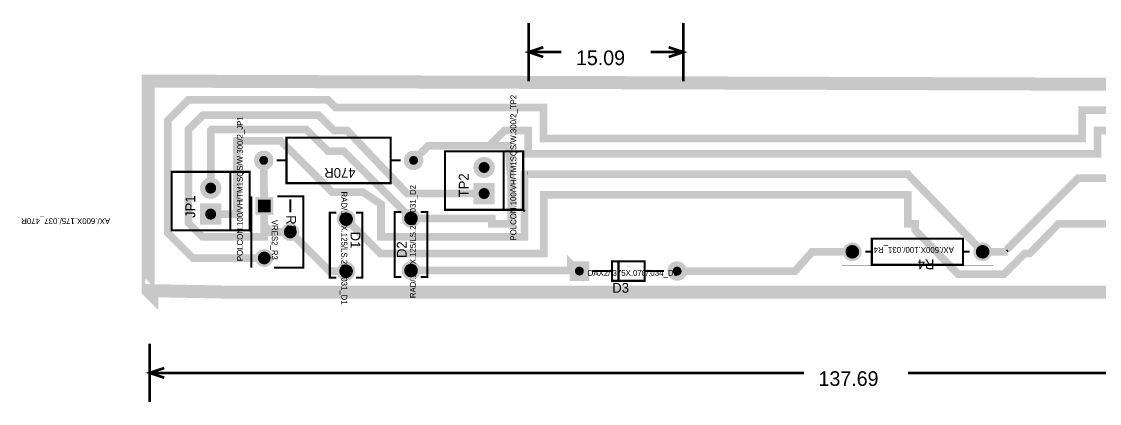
# Model space of a CAD drawing. Extents: x -5.05 to 3.63, y -3.21 to 0.9.
# Drawn here: x -5.054 to -0.919, y -0.566 to 0.902 of the extents above; entities that cross this region are included whole.
import ezdxf

# ---------------------------------------------------------------- set-up
doc = ezdxf.new("R2010")
doc.units = 0
doc.layers.get('0').update_dxf_attribs({"color": 1, "linetype": 'CONTINUOUS'})
for name, color, linetype in [('ASYBOT', 7, 'CONTINUOUS'), ('ASYTOP', 6, 'CONTINUOUS'), ('BOTTOM', 3, 'CONTINUOUS'), ('COMPONENTS_TOP', 1, 'CONTINUOUS'), ('DRILL', 1, 'CONTINUOUS'), ('DRLDWG', 8, 'CONTINUOUS'), ('GLOBAL_LAYER', 1, 'CONTINUOUS'), ('GND', 4, 'CONTINUOUS'), ('INNER1', 8, 'CONTINUOUS'), ('INNER10', 1, 'CONTINUOUS'), ('INNER11', 2, 'CONTINUOUS'), ('INNER12', 3, 'CONTINUOUS'), ('INNER2', 1, 'CONTINUOUS'), ('INNER3', 2, 'CONTINUOUS'), ('INNER4', 3, 'CONTINUOUS'), ('INNER5', 4, 'CONTINUOUS'), ('INNER6', 5, 'CONTINUOUS'), ('INNER7', 6, 'CONTINUOUS'), ('INNER8', 7, 'CONTINUOUS'), ('INNER9', 8, 'CONTINUOUS'), ('OBS_ASYTOP', 6, 'CONTINUOUS'), ('OBS_GLOBAL_LAYER', 1, 'CONTINUOUS'), ('OBS_SSTOP', 4, 'CONTINUOUS'), ('OBS_TOP', 2, 'CONTINUOUS'), ('PADSTACKS', 1, 'CONTINUOUS'), ('POWER', 7, 'CONTINUOUS'), ('SMBOT', 1, 'CONTINUOUS'), ('SMTOP', 8, 'CONTINUOUS'), ('TOP', 2, 'CONTINUOUS')]:
    doc.layers.add(name, color=color, linetype=linetype)

# ---------------------------------------------------------------- blocks, each defined once
blk = doc.blocks.new('padstack_TM_AXIAL_llb_pad1')
blk.add_point((0, 0))
at = {"layer": 'ASYBOT', "const_width": 0.0275}
blk.add_lwpolyline([(-0.0137, 0, 1), (0.0137, 0, 1)], format="xyb", close=True, dxfattribs=at)
at = {"layer": 'ASYTOP', "const_width": 0.0275}
blk.add_lwpolyline([(-0.0137, 0, 1), (0.0137, 0, 1)], format="xyb", close=True, dxfattribs=at)
at = {"layer": 'BOTTOM', "const_width": 0.0275}
blk.add_lwpolyline([(-0.0137, 0, 1), (0.0137, 0, 1)], format="xyb", close=True, dxfattribs=at)
at = {"layer": 'DRILL', "const_width": 0.017}
blk.add_lwpolyline([(-0.0085, 0, 1), (0.0085, 0, 1)], format="xyb", close=True, dxfattribs=at)
at = {"layer": 'DRLDWG', "const_width": 0.017}
blk.add_lwpolyline([(-0.0085, 0, 1), (0.0085, 0, 1)], format="xyb", close=True, dxfattribs=at)
at = {"layer": 'GND', "const_width": 0.0375}
blk.add_lwpolyline([(-0.0187, 0, 1), (0.0187, 0, 1)], format="xyb", close=True, dxfattribs=at)
at = {"layer": 'INNER1', "const_width": 0.0275}
blk.add_lwpolyline([(-0.0137, 0, 1), (0.0137, 0, 1)], format="xyb", close=True, dxfattribs=at)
at = {"layer": 'INNER10', "const_width": 0.0275}
blk.add_lwpolyline([(-0.0137, 0, 1), (0.0137, 0, 1)], format="xyb", close=True, dxfattribs=at)
at = {"layer": 'INNER11', "const_width": 0.0275}
blk.add_lwpolyline([(-0.0137, 0, 1), (0.0137, 0, 1)], format="xyb", close=True, dxfattribs=at)
at = {"layer": 'INNER12', "const_width": 0.0275}
blk.add_lwpolyline([(-0.0137, 0, 1), (0.0137, 0, 1)], format="xyb", close=True, dxfattribs=at)
at = {"layer": 'INNER2', "const_width": 0.0275}
blk.add_lwpolyline([(-0.0137, 0, 1), (0.0137, 0, 1)], format="xyb", close=True, dxfattribs=at)
at = {"layer": 'INNER3', "const_width": 0.0275}
blk.add_lwpolyline([(-0.0137, 0, 1), (0.0137, 0, 1)], format="xyb", close=True, dxfattribs=at)
at = {"layer": 'INNER4', "const_width": 0.0275}
blk.add_lwpolyline([(-0.0137, 0, 1), (0.0137, 0, 1)], format="xyb", close=True, dxfattribs=at)
at = {"layer": 'INNER5', "const_width": 0.0275}
blk.add_lwpolyline([(-0.0137, 0, 1), (0.0137, 0, 1)], format="xyb", close=True, dxfattribs=at)
at = {"layer": 'INNER6', "const_width": 0.0275}
blk.add_lwpolyline([(-0.0137, 0, 1), (0.0137, 0, 1)], format="xyb", close=True, dxfattribs=at)
at = {"layer": 'INNER7', "const_width": 0.0275}
blk.add_lwpolyline([(-0.0137, 0, 1), (0.0137, 0, 1)], format="xyb", close=True, dxfattribs=at)
at = {"layer": 'INNER8', "const_width": 0.0275}
blk.add_lwpolyline([(-0.0137, 0, 1), (0.0137, 0, 1)], format="xyb", close=True, dxfattribs=at)
at = {"layer": 'INNER9', "const_width": 0.0275}
blk.add_lwpolyline([(-0.0137, 0, 1), (0.0137, 0, 1)], format="xyb", close=True, dxfattribs=at)
at = {"layer": 'POWER', "const_width": 0.0375}
blk.add_lwpolyline([(-0.0187, 0, 1), (0.0187, 0, 1)], format="xyb", close=True, dxfattribs=at)
at = {"layer": 'SMBOT', "const_width": 0.0275}
blk.add_lwpolyline([(-0.0137, 0, 1), (0.0137, 0, 1)], format="xyb", close=True, dxfattribs=at)
at = {"layer": 'SMTOP', "const_width": 0.0275}
blk.add_lwpolyline([(-0.0137, 0, 1), (0.0137, 0, 1)], format="xyb", close=True, dxfattribs=at)
at = {"layer": 'TOP', "const_width": 0.0275}
blk.add_lwpolyline([(-0.0137, 0, 1), (0.0137, 0, 1)], format="xyb", close=True, dxfattribs=at)
blk = doc.blocks.new('footprint_AX__600X_175__037_470')
at = {"layer": 'PADSTACKS'}
for p in [(0, 0), (0.575, 0)]:
    blk.add_blockref('padstack_TM_AXIAL_llb_pad1', p, dxfattribs=at)
blk = doc.blocks.new('padstack_TM_RAD_llb_pad2')
blk.add_point((0, 0))
at = {"layer": 'ASYBOT', "const_width": 0.026}
blk.add_lwpolyline([(-0.013, 0, 1), (0.013, 0, 1)], format="xyb", close=True, dxfattribs=at)
at = {"layer": 'ASYTOP', "const_width": 0.026}
blk.add_lwpolyline([(-0.013, 0, 1), (0.013, 0, 1)], format="xyb", close=True, dxfattribs=at)
at = {"layer": 'BOTTOM', "const_width": 0.026}
blk.add_lwpolyline([(-0.013, 0, 1), (0.013, 0, 1)], format="xyb", close=True, dxfattribs=at)
at = {"layer": 'DRILL', "const_width": 0.0155}
blk.add_lwpolyline([(-0.0077, 0, 1), (0.0077, 0, 1)], format="xyb", close=True, dxfattribs=at)
at = {"layer": 'DRLDWG', "const_width": 0.0155}
blk.add_lwpolyline([(-0.0077, 0, 1), (0.0077, 0, 1)], format="xyb", close=True, dxfattribs=at)
at = {"layer": 'GND', "const_width": 0.036}
blk.add_lwpolyline([(-0.018, 0, 1), (0.018, 0, 1)], format="xyb", close=True, dxfattribs=at)
at = {"layer": 'INNER1', "const_width": 0.026}
blk.add_lwpolyline([(-0.013, 0, 1), (0.013, 0, 1)], format="xyb", close=True, dxfattribs=at)
at = {"layer": 'INNER10', "const_width": 0.026}
blk.add_lwpolyline([(-0.013, 0, 1), (0.013, 0, 1)], format="xyb", close=True, dxfattribs=at)
at = {"layer": 'INNER11', "const_width": 0.026}
blk.add_lwpolyline([(-0.013, 0, 1), (0.013, 0, 1)], format="xyb", close=True, dxfattribs=at)
at = {"layer": 'INNER12', "const_width": 0.026}
blk.add_lwpolyline([(-0.013, 0, 1), (0.013, 0, 1)], format="xyb", close=True, dxfattribs=at)
at = {"layer": 'INNER2', "const_width": 0.026}
blk.add_lwpolyline([(-0.013, 0, 1), (0.013, 0, 1)], format="xyb", close=True, dxfattribs=at)
at = {"layer": 'INNER3', "const_width": 0.026}
blk.add_lwpolyline([(-0.013, 0, 1), (0.013, 0, 1)], format="xyb", close=True, dxfattribs=at)
at = {"layer": 'INNER4', "const_width": 0.026}
blk.add_lwpolyline([(-0.013, 0, 1), (0.013, 0, 1)], format="xyb", close=True, dxfattribs=at)
at = {"layer": 'INNER5', "const_width": 0.026}
blk.add_lwpolyline([(-0.013, 0, 1), (0.013, 0, 1)], format="xyb", close=True, dxfattribs=at)
at = {"layer": 'INNER6', "const_width": 0.026}
blk.add_lwpolyline([(-0.013, 0, 1), (0.013, 0, 1)], format="xyb", close=True, dxfattribs=at)
at = {"layer": 'INNER7', "const_width": 0.026}
blk.add_lwpolyline([(-0.013, 0, 1), (0.013, 0, 1)], format="xyb", close=True, dxfattribs=at)
at = {"layer": 'INNER8', "const_width": 0.026}
blk.add_lwpolyline([(-0.013, 0, 1), (0.013, 0, 1)], format="xyb", close=True, dxfattribs=at)
at = {"layer": 'INNER9', "const_width": 0.026}
blk.add_lwpolyline([(-0.013, 0, 1), (0.013, 0, 1)], format="xyb", close=True, dxfattribs=at)
at = {"layer": 'POWER', "const_width": 0.036}
blk.add_lwpolyline([(-0.018, 0, 1), (0.018, 0, 1)], format="xyb", close=True, dxfattribs=at)
at = {"layer": 'SMBOT', "const_width": 0.026}
blk.add_lwpolyline([(-0.013, 0, 1), (0.013, 0, 1)], format="xyb", close=True, dxfattribs=at)
at = {"layer": 'SMTOP', "const_width": 0.026}
blk.add_lwpolyline([(-0.013, 0, 1), (0.013, 0, 1)], format="xyb", close=True, dxfattribs=at)
at = {"layer": 'TOP', "const_width": 0.026}
blk.add_lwpolyline([(-0.013, 0, 1), (0.013, 0, 1)], format="xyb", close=True, dxfattribs=at)
blk = doc.blocks.new('footprint_RAD__250X_125_LS_200_')
at = {"layer": 'PADSTACKS'}
for p in [(0, 0), (0.2, 0)]:
    blk.add_blockref('padstack_TM_RAD_llb_pad2', p, dxfattribs=at)
blk = doc.blocks.new('footprint_RAD__250X_125_LS_20_2')
at = {"layer": 'PADSTACKS'}
for p in [(0, 0), (0.2, 0)]:
    blk.add_blockref('padstack_TM_RAD_llb_pad2', p, dxfattribs=at)
blk = doc.blocks.new('padstack_TM_DIODE_llb_pad8_1')
blk.add_point((0, 0))
at = {"layer": 'ASYBOT', "const_width": 0.0275}
blk.add_lwpolyline([(-0.0137, 0, 1), (0.0137, 0, 1)], format="xyb", close=True, dxfattribs=at)
at = {"layer": 'ASYTOP', "const_width": 0.0275}
blk.add_lwpolyline([(-0.0137, 0, 1), (0.0137, 0, 1)], format="xyb", close=True, dxfattribs=at)
at = {"layer": 'BOTTOM', "const_width": 0.0275}
blk.add_lwpolyline([(-0.0137, 0, 1), (0.0137, 0, 1)], format="xyb", close=True, dxfattribs=at)
at = {"layer": 'DRILL', "const_width": 0.017}
blk.add_lwpolyline([(-0.0085, 0, 1), (0.0085, 0, 1)], format="xyb", close=True, dxfattribs=at)
at = {"layer": 'DRLDWG', "const_width": 0.017}
blk.add_lwpolyline([(-0.0085, 0, 1), (0.0085, 0, 1)], format="xyb", close=True, dxfattribs=at)
at = {"layer": 'GND', "const_width": 0.0375}
blk.add_lwpolyline([(-0.0187, 0, 1), (0.0187, 0, 1)], format="xyb", close=True, dxfattribs=at)
at = {"layer": 'INNER1', "const_width": 0.0275}
blk.add_lwpolyline([(-0.0137, 0, 1), (0.0137, 0, 1)], format="xyb", close=True, dxfattribs=at)
at = {"layer": 'INNER10', "const_width": 0.0275}
blk.add_lwpolyline([(-0.0137, 0, 1), (0.0137, 0, 1)], format="xyb", close=True, dxfattribs=at)
at = {"layer": 'INNER11', "const_width": 0.0275}
blk.add_lwpolyline([(-0.0137, 0, 1), (0.0137, 0, 1)], format="xyb", close=True, dxfattribs=at)
at = {"layer": 'INNER12', "const_width": 0.0275}
blk.add_lwpolyline([(-0.0137, 0, 1), (0.0137, 0, 1)], format="xyb", close=True, dxfattribs=at)
at = {"layer": 'INNER2', "const_width": 0.0275}
blk.add_lwpolyline([(-0.0137, 0, 1), (0.0137, 0, 1)], format="xyb", close=True, dxfattribs=at)
at = {"layer": 'INNER3', "const_width": 0.0275}
blk.add_lwpolyline([(-0.0137, 0, 1), (0.0137, 0, 1)], format="xyb", close=True, dxfattribs=at)
at = {"layer": 'INNER4', "const_width": 0.0275}
blk.add_lwpolyline([(-0.0137, 0, 1), (0.0137, 0, 1)], format="xyb", close=True, dxfattribs=at)
at = {"layer": 'INNER5', "const_width": 0.0275}
blk.add_lwpolyline([(-0.0137, 0, 1), (0.0137, 0, 1)], format="xyb", close=True, dxfattribs=at)
at = {"layer": 'INNER6', "const_width": 0.0275}
blk.add_lwpolyline([(-0.0137, 0, 1), (0.0137, 0, 1)], format="xyb", close=True, dxfattribs=at)
at = {"layer": 'INNER7', "const_width": 0.0275}
blk.add_lwpolyline([(-0.0137, 0, 1), (0.0137, 0, 1)], format="xyb", close=True, dxfattribs=at)
at = {"layer": 'INNER8', "const_width": 0.0275}
blk.add_lwpolyline([(-0.0137, 0, 1), (0.0137, 0, 1)], format="xyb", close=True, dxfattribs=at)
at = {"layer": 'INNER9', "const_width": 0.0275}
blk.add_lwpolyline([(-0.0137, 0, 1), (0.0137, 0, 1)], format="xyb", close=True, dxfattribs=at)
at = {"layer": 'POWER', "const_width": 0.0375}
blk.add_lwpolyline([(-0.0187, 0, 1), (0.0187, 0, 1)], format="xyb", close=True, dxfattribs=at)
at = {"layer": 'SMBOT', "const_width": 0.0275}
blk.add_lwpolyline([(-0.0137, 0, 1), (0.0137, 0, 1)], format="xyb", close=True, dxfattribs=at)
at = {"layer": 'SMTOP', "const_width": 0.0275}
blk.add_lwpolyline([(-0.0137, 0, 1), (0.0137, 0, 1)], format="xyb", close=True, dxfattribs=at)
at = {"layer": 'TOP', "const_width": 0.0275}
blk.add_lwpolyline([(-0.0137, 0, 1), (0.0137, 0, 1)], format="xyb", close=True, dxfattribs=at)
blk = doc.blocks.new('padstack_TM_DIODE_llb_pad7_1')
blk.add_point((0, 0))
at = {"layer": 'ASYBOT', "const_width": 0.055}
blk.add_lwpolyline([(-0.0275, 0), (0.0275, 0)], dxfattribs=at)
at = {"layer": 'ASYTOP', "const_width": 0.055}
blk.add_lwpolyline([(-0.0275, 0), (0.0275, 0)], dxfattribs=at)
at = {"layer": 'BOTTOM', "const_width": 0.055}
blk.add_lwpolyline([(-0.0275, 0), (0.0275, 0)], dxfattribs=at)
at = {"layer": 'DRILL', "const_width": 0.017}
blk.add_lwpolyline([(-0.0085, 0, 1), (0.0085, 0, 1)], format="xyb", close=True, dxfattribs=at)
at = {"layer": 'DRLDWG', "const_width": 0.017}
blk.add_lwpolyline([(-0.0085, 0, 1), (0.0085, 0, 1)], format="xyb", close=True, dxfattribs=at)
at = {"layer": 'GND', "const_width": 0.075}
blk.add_lwpolyline([(-0.0375, 0), (0.0375, 0)], dxfattribs=at)
at = {"layer": 'INNER1', "const_width": 0.055}
blk.add_lwpolyline([(-0.0275, 0), (0.0275, 0)], dxfattribs=at)
at = {"layer": 'INNER10', "const_width": 0.055}
blk.add_lwpolyline([(-0.0275, 0), (0.0275, 0)], dxfattribs=at)
at = {"layer": 'INNER11', "const_width": 0.055}
blk.add_lwpolyline([(-0.0275, 0), (0.0275, 0)], dxfattribs=at)
at = {"layer": 'INNER12', "const_width": 0.055}
blk.add_lwpolyline([(-0.0275, 0), (0.0275, 0)], dxfattribs=at)
at = {"layer": 'INNER2', "const_width": 0.055}
blk.add_lwpolyline([(-0.0275, 0), (0.0275, 0)], dxfattribs=at)
at = {"layer": 'INNER3', "const_width": 0.055}
blk.add_lwpolyline([(-0.0275, 0), (0.0275, 0)], dxfattribs=at)
at = {"layer": 'INNER4', "const_width": 0.055}
blk.add_lwpolyline([(-0.0275, 0), (0.0275, 0)], dxfattribs=at)
at = {"layer": 'INNER5', "const_width": 0.055}
blk.add_lwpolyline([(-0.0275, 0), (0.0275, 0)], dxfattribs=at)
at = {"layer": 'INNER6', "const_width": 0.055}
blk.add_lwpolyline([(-0.0275, 0), (0.0275, 0)], dxfattribs=at)
at = {"layer": 'INNER7', "const_width": 0.055}
blk.add_lwpolyline([(-0.0275, 0), (0.0275, 0)], dxfattribs=at)
at = {"layer": 'INNER8', "const_width": 0.055}
blk.add_lwpolyline([(-0.0275, 0), (0.0275, 0)], dxfattribs=at)
at = {"layer": 'INNER9', "const_width": 0.055}
blk.add_lwpolyline([(-0.0275, 0), (0.0275, 0)], dxfattribs=at)
at = {"layer": 'POWER', "const_width": 0.075}
blk.add_lwpolyline([(-0.0375, 0), (0.0375, 0)], dxfattribs=at)
at = {"layer": 'SMBOT', "const_width": 0.055}
blk.add_lwpolyline([(-0.0275, 0), (0.0275, 0)], dxfattribs=at)
at = {"layer": 'SMTOP', "const_width": 0.055}
blk.add_lwpolyline([(-0.0275, 0), (0.0275, 0)], dxfattribs=at)
at = {"layer": 'TOP', "const_width": 0.055}
blk.add_lwpolyline([(-0.0275, 0), (0.0275, 0)], dxfattribs=at)
blk = doc.blocks.new('footprint_DAX2__375X_070__034_D')
at = {"layer": 'PADSTACKS', "rotation": 90}
for name, p in [('padstack_TM_DIODE_llb_pad7_1', (-0.375, 0)), ('padstack_TM_DIODE_llb_pad8_1', (0, 0))]:
    blk.add_blockref(name, p, dxfattribs=at)
blk = doc.blocks.new('padstack_PCON100T_llb_pad1')
blk.add_point((0, 0))
at = {"layer": 'ASYBOT', "const_width": 0.062}
blk.add_lwpolyline([(-0.031, 0), (0.031, 0)], dxfattribs=at)
at = {"layer": 'ASYTOP', "const_width": 0.062}
blk.add_lwpolyline([(-0.031, 0), (0.031, 0)], dxfattribs=at)
at = {"layer": 'BOTTOM', "const_width": 0.062}
blk.add_lwpolyline([(-0.031, 0), (0.031, 0)], dxfattribs=at)
at = {"layer": 'DRILL', "const_width": 0.021}
blk.add_lwpolyline([(-0.0105, 0, 1), (0.0105, 0, 1)], format="xyb", close=True, dxfattribs=at)
at = {"layer": 'DRLDWG', "const_width": 0.021}
blk.add_lwpolyline([(-0.0105, 0, 1), (0.0105, 0, 1)], format="xyb", close=True, dxfattribs=at)
at = {"layer": 'GND', "const_width": 0.082}
blk.add_lwpolyline([(-0.041, 0), (0.041, 0)], dxfattribs=at)
at = {"layer": 'INNER1', "const_width": 0.062}
blk.add_lwpolyline([(-0.031, 0), (0.031, 0)], dxfattribs=at)
at = {"layer": 'INNER10', "const_width": 0.062}
blk.add_lwpolyline([(-0.031, 0), (0.031, 0)], dxfattribs=at)
at = {"layer": 'INNER11', "const_width": 0.062}
blk.add_lwpolyline([(-0.031, 0), (0.031, 0)], dxfattribs=at)
at = {"layer": 'INNER12', "const_width": 0.062}
blk.add_lwpolyline([(-0.031, 0), (0.031, 0)], dxfattribs=at)
at = {"layer": 'INNER2', "const_width": 0.062}
blk.add_lwpolyline([(-0.031, 0), (0.031, 0)], dxfattribs=at)
at = {"layer": 'INNER3', "const_width": 0.062}
blk.add_lwpolyline([(-0.031, 0), (0.031, 0)], dxfattribs=at)
at = {"layer": 'INNER4', "const_width": 0.062}
blk.add_lwpolyline([(-0.031, 0), (0.031, 0)], dxfattribs=at)
at = {"layer": 'INNER5', "const_width": 0.062}
blk.add_lwpolyline([(-0.031, 0), (0.031, 0)], dxfattribs=at)
at = {"layer": 'INNER6', "const_width": 0.062}
blk.add_lwpolyline([(-0.031, 0), (0.031, 0)], dxfattribs=at)
at = {"layer": 'INNER7', "const_width": 0.062}
blk.add_lwpolyline([(-0.031, 0), (0.031, 0)], dxfattribs=at)
at = {"layer": 'INNER8', "const_width": 0.062}
blk.add_lwpolyline([(-0.031, 0), (0.031, 0)], dxfattribs=at)
at = {"layer": 'INNER9', "const_width": 0.062}
blk.add_lwpolyline([(-0.031, 0), (0.031, 0)], dxfattribs=at)
at = {"layer": 'POWER', "const_width": 0.082}
blk.add_lwpolyline([(-0.041, 0), (0.041, 0)], dxfattribs=at)
at = {"layer": 'SMBOT', "const_width": 0.062}
blk.add_lwpolyline([(-0.031, 0), (0.031, 0)], dxfattribs=at)
at = {"layer": 'SMTOP', "const_width": 0.062}
blk.add_lwpolyline([(-0.031, 0), (0.031, 0)], dxfattribs=at)
at = {"layer": 'TOP', "const_width": 0.062}
blk.add_lwpolyline([(-0.031, 0), (0.031, 0)], dxfattribs=at)
blk = doc.blocks.new('padstack_PCON100T_llb_pad2')
blk.add_point((0, 0))
at = {"layer": 'ASYBOT', "const_width": 0.031}
blk.add_lwpolyline([(-0.0155, 0, 1), (0.0155, 0, 1)], format="xyb", close=True, dxfattribs=at)
at = {"layer": 'ASYTOP', "const_width": 0.031}
blk.add_lwpolyline([(-0.0155, 0, 1), (0.0155, 0, 1)], format="xyb", close=True, dxfattribs=at)
at = {"layer": 'BOTTOM', "const_width": 0.031}
blk.add_lwpolyline([(-0.0155, 0, 1), (0.0155, 0, 1)], format="xyb", close=True, dxfattribs=at)
at = {"layer": 'DRILL', "const_width": 0.021}
blk.add_lwpolyline([(-0.0105, 0, 1), (0.0105, 0, 1)], format="xyb", close=True, dxfattribs=at)
at = {"layer": 'DRLDWG', "const_width": 0.021}
blk.add_lwpolyline([(-0.0105, 0, 1), (0.0105, 0, 1)], format="xyb", close=True, dxfattribs=at)
at = {"layer": 'GND', "const_width": 0.041}
blk.add_lwpolyline([(-0.0205, 0, 1), (0.0205, 0, 1)], format="xyb", close=True, dxfattribs=at)
at = {"layer": 'INNER1', "const_width": 0.031}
blk.add_lwpolyline([(-0.0155, 0, 1), (0.0155, 0, 1)], format="xyb", close=True, dxfattribs=at)
at = {"layer": 'INNER10', "const_width": 0.031}
blk.add_lwpolyline([(-0.0155, 0, 1), (0.0155, 0, 1)], format="xyb", close=True, dxfattribs=at)
at = {"layer": 'INNER11', "const_width": 0.031}
blk.add_lwpolyline([(-0.0155, 0, 1), (0.0155, 0, 1)], format="xyb", close=True, dxfattribs=at)
at = {"layer": 'INNER12', "const_width": 0.031}
blk.add_lwpolyline([(-0.0155, 0, 1), (0.0155, 0, 1)], format="xyb", close=True, dxfattribs=at)
at = {"layer": 'INNER2', "const_width": 0.031}
blk.add_lwpolyline([(-0.0155, 0, 1), (0.0155, 0, 1)], format="xyb", close=True, dxfattribs=at)
at = {"layer": 'INNER3', "const_width": 0.031}
blk.add_lwpolyline([(-0.0155, 0, 1), (0.0155, 0, 1)], format="xyb", close=True, dxfattribs=at)
at = {"layer": 'INNER4', "const_width": 0.031}
blk.add_lwpolyline([(-0.0155, 0, 1), (0.0155, 0, 1)], format="xyb", close=True, dxfattribs=at)
at = {"layer": 'INNER5', "const_width": 0.031}
blk.add_lwpolyline([(-0.0155, 0, 1), (0.0155, 0, 1)], format="xyb", close=True, dxfattribs=at)
at = {"layer": 'INNER6', "const_width": 0.031}
blk.add_lwpolyline([(-0.0155, 0, 1), (0.0155, 0, 1)], format="xyb", close=True, dxfattribs=at)
at = {"layer": 'INNER7', "const_width": 0.031}
blk.add_lwpolyline([(-0.0155, 0, 1), (0.0155, 0, 1)], format="xyb", close=True, dxfattribs=at)
at = {"layer": 'INNER8', "const_width": 0.031}
blk.add_lwpolyline([(-0.0155, 0, 1), (0.0155, 0, 1)], format="xyb", close=True, dxfattribs=at)
at = {"layer": 'INNER9', "const_width": 0.031}
blk.add_lwpolyline([(-0.0155, 0, 1), (0.0155, 0, 1)], format="xyb", close=True, dxfattribs=at)
at = {"layer": 'POWER', "const_width": 0.041}
blk.add_lwpolyline([(-0.0205, 0, 1), (0.0205, 0, 1)], format="xyb", close=True, dxfattribs=at)
at = {"layer": 'SMBOT', "const_width": 0.031}
blk.add_lwpolyline([(-0.0155, 0, 1), (0.0155, 0, 1)], format="xyb", close=True, dxfattribs=at)
at = {"layer": 'SMTOP', "const_width": 0.031}
blk.add_lwpolyline([(-0.0155, 0, 1), (0.0155, 0, 1)], format="xyb", close=True, dxfattribs=at)
at = {"layer": 'TOP', "const_width": 0.031}
blk.add_lwpolyline([(-0.0155, 0, 1), (0.0155, 0, 1)], format="xyb", close=True, dxfattribs=at)
blk = doc.blocks.new('footprint_POLCON_100_VH_TM1SQ_2')
at = {"layer": 'PADSTACKS'}
for name, p in [('padstack_PCON100T_llb_pad1', (0, 0)), ('padstack_PCON100T_llb_pad2', (0.1, 0))]:
    blk.add_blockref(name, p, dxfattribs=at)
blk = doc.blocks.new('padstack_VRES_llb_pad24_1')
blk.add_point((0, 0))
at = {"layer": 'ASYBOT', "const_width": 0.049}
blk.add_lwpolyline([(-0.0245, 0), (0.0245, 0)], dxfattribs=at)
at = {"layer": 'ASYTOP', "const_width": 0.049}
blk.add_lwpolyline([(-0.0245, 0), (0.0245, 0)], dxfattribs=at)
at = {"layer": 'BOTTOM', "const_width": 0.049}
blk.add_lwpolyline([(-0.0245, 0), (0.0245, 0)], dxfattribs=at)
at = {"layer": 'DRILL', "const_width": 0.014}
blk.add_lwpolyline([(-0.007, 0, 1), (0.007, 0, 1)], format="xyb", close=True, dxfattribs=at)
at = {"layer": 'DRLDWG', "const_width": 0.014}
blk.add_lwpolyline([(-0.007, 0, 1), (0.007, 0, 1)], format="xyb", close=True, dxfattribs=at)
at = {"layer": 'GND', "const_width": 0.069}
blk.add_lwpolyline([(-0.0345, 0), (0.0345, 0)], dxfattribs=at)
at = {"layer": 'INNER1', "const_width": 0.049}
blk.add_lwpolyline([(-0.0245, 0), (0.0245, 0)], dxfattribs=at)
at = {"layer": 'INNER10', "const_width": 0.049}
blk.add_lwpolyline([(-0.0245, 0), (0.0245, 0)], dxfattribs=at)
at = {"layer": 'INNER11', "const_width": 0.049}
blk.add_lwpolyline([(-0.0245, 0), (0.0245, 0)], dxfattribs=at)
at = {"layer": 'INNER12', "const_width": 0.049}
blk.add_lwpolyline([(-0.0245, 0), (0.0245, 0)], dxfattribs=at)
at = {"layer": 'INNER2', "const_width": 0.049}
blk.add_lwpolyline([(-0.0245, 0), (0.0245, 0)], dxfattribs=at)
at = {"layer": 'INNER3', "const_width": 0.049}
blk.add_lwpolyline([(-0.0245, 0), (0.0245, 0)], dxfattribs=at)
at = {"layer": 'INNER4', "const_width": 0.049}
blk.add_lwpolyline([(-0.0245, 0), (0.0245, 0)], dxfattribs=at)
at = {"layer": 'INNER5', "const_width": 0.049}
blk.add_lwpolyline([(-0.0245, 0), (0.0245, 0)], dxfattribs=at)
at = {"layer": 'INNER6', "const_width": 0.049}
blk.add_lwpolyline([(-0.0245, 0), (0.0245, 0)], dxfattribs=at)
at = {"layer": 'INNER7', "const_width": 0.049}
blk.add_lwpolyline([(-0.0245, 0), (0.0245, 0)], dxfattribs=at)
at = {"layer": 'INNER8', "const_width": 0.049}
blk.add_lwpolyline([(-0.0245, 0), (0.0245, 0)], dxfattribs=at)
at = {"layer": 'INNER9', "const_width": 0.049}
blk.add_lwpolyline([(-0.0245, 0), (0.0245, 0)], dxfattribs=at)
at = {"layer": 'POWER', "const_width": 0.069}
blk.add_lwpolyline([(-0.0345, 0), (0.0345, 0)], dxfattribs=at)
at = {"layer": 'SMBOT', "const_width": 0.049}
blk.add_lwpolyline([(-0.0245, 0), (0.0245, 0)], dxfattribs=at)
at = {"layer": 'SMTOP', "const_width": 0.049}
blk.add_lwpolyline([(-0.0245, 0), (0.0245, 0)], dxfattribs=at)
at = {"layer": 'TOP', "const_width": 0.049}
blk.add_lwpolyline([(-0.0245, 0), (0.0245, 0)], dxfattribs=at)
blk = doc.blocks.new('padstack_VRES_llb_pad17_1')
blk.add_point((0, 0))
at = {"layer": 'ASYBOT', "const_width": 0.0245}
blk.add_lwpolyline([(-0.0122, 0, 1), (0.0122, 0, 1)], format="xyb", close=True, dxfattribs=at)
at = {"layer": 'ASYTOP', "const_width": 0.0245}
blk.add_lwpolyline([(-0.0122, 0, 1), (0.0122, 0, 1)], format="xyb", close=True, dxfattribs=at)
at = {"layer": 'BOTTOM', "const_width": 0.0245}
blk.add_lwpolyline([(-0.0122, 0, 1), (0.0122, 0, 1)], format="xyb", close=True, dxfattribs=at)
at = {"layer": 'DRILL', "const_width": 0.014}
blk.add_lwpolyline([(-0.007, 0, 1), (0.007, 0, 1)], format="xyb", close=True, dxfattribs=at)
at = {"layer": 'DRLDWG', "const_width": 0.014}
blk.add_lwpolyline([(-0.007, 0, 1), (0.007, 0, 1)], format="xyb", close=True, dxfattribs=at)
at = {"layer": 'GND', "const_width": 0.0345}
blk.add_lwpolyline([(-0.0172, 0, 1), (0.0172, 0, 1)], format="xyb", close=True, dxfattribs=at)
at = {"layer": 'INNER1', "const_width": 0.0245}
blk.add_lwpolyline([(-0.0122, 0, 1), (0.0122, 0, 1)], format="xyb", close=True, dxfattribs=at)
at = {"layer": 'INNER10', "const_width": 0.0245}
blk.add_lwpolyline([(-0.0122, 0, 1), (0.0122, 0, 1)], format="xyb", close=True, dxfattribs=at)
at = {"layer": 'INNER11', "const_width": 0.0245}
blk.add_lwpolyline([(-0.0122, 0, 1), (0.0122, 0, 1)], format="xyb", close=True, dxfattribs=at)
at = {"layer": 'INNER12', "const_width": 0.0245}
blk.add_lwpolyline([(-0.0122, 0, 1), (0.0122, 0, 1)], format="xyb", close=True, dxfattribs=at)
at = {"layer": 'INNER2', "const_width": 0.0245}
blk.add_lwpolyline([(-0.0122, 0, 1), (0.0122, 0, 1)], format="xyb", close=True, dxfattribs=at)
at = {"layer": 'INNER3', "const_width": 0.0245}
blk.add_lwpolyline([(-0.0122, 0, 1), (0.0122, 0, 1)], format="xyb", close=True, dxfattribs=at)
at = {"layer": 'INNER4', "const_width": 0.0245}
blk.add_lwpolyline([(-0.0122, 0, 1), (0.0122, 0, 1)], format="xyb", close=True, dxfattribs=at)
at = {"layer": 'INNER5', "const_width": 0.0245}
blk.add_lwpolyline([(-0.0122, 0, 1), (0.0122, 0, 1)], format="xyb", close=True, dxfattribs=at)
at = {"layer": 'INNER6', "const_width": 0.0245}
blk.add_lwpolyline([(-0.0122, 0, 1), (0.0122, 0, 1)], format="xyb", close=True, dxfattribs=at)
at = {"layer": 'INNER7', "const_width": 0.0245}
blk.add_lwpolyline([(-0.0122, 0, 1), (0.0122, 0, 1)], format="xyb", close=True, dxfattribs=at)
at = {"layer": 'INNER8', "const_width": 0.0245}
blk.add_lwpolyline([(-0.0122, 0, 1), (0.0122, 0, 1)], format="xyb", close=True, dxfattribs=at)
at = {"layer": 'INNER9', "const_width": 0.0245}
blk.add_lwpolyline([(-0.0122, 0, 1), (0.0122, 0, 1)], format="xyb", close=True, dxfattribs=at)
at = {"layer": 'POWER', "const_width": 0.0345}
blk.add_lwpolyline([(-0.0172, 0, 1), (0.0172, 0, 1)], format="xyb", close=True, dxfattribs=at)
at = {"layer": 'SMBOT', "const_width": 0.0245}
blk.add_lwpolyline([(-0.0122, 0, 1), (0.0122, 0, 1)], format="xyb", close=True, dxfattribs=at)
at = {"layer": 'SMTOP', "const_width": 0.0245}
blk.add_lwpolyline([(-0.0122, 0, 1), (0.0122, 0, 1)], format="xyb", close=True, dxfattribs=at)
at = {"layer": 'TOP', "const_width": 0.0245}
blk.add_lwpolyline([(-0.0122, 0, 1), (0.0122, 0, 1)], format="xyb", close=True, dxfattribs=at)
blk = doc.blocks.new('footprint_VRES2_R3')
at = {"layer": 'PADSTACKS'}
for p in [(0.1, 0.1), (0.2, 0)]:
    blk.add_blockref('padstack_VRES_llb_pad17_1', p, dxfattribs=at)
at = {"layer": 'PADSTACKS', "rotation": 90}
blk.add_blockref('padstack_VRES_llb_pad24_1', (0, 0), dxfattribs=at)
blk = doc.blocks.new('padstack_TM_AXIAL_llb_pad3')
blk.add_point((0, 0))
at = {"layer": 'ASYBOT', "const_width": 0.026}
blk.add_lwpolyline([(-0.013, 0, 1), (0.013, 0, 1)], format="xyb", close=True, dxfattribs=at)
at = {"layer": 'ASYTOP', "const_width": 0.026}
blk.add_lwpolyline([(-0.013, 0, 1), (0.013, 0, 1)], format="xyb", close=True, dxfattribs=at)
at = {"layer": 'BOTTOM', "const_width": 0.026}
blk.add_lwpolyline([(-0.013, 0, 1), (0.013, 0, 1)], format="xyb", close=True, dxfattribs=at)
at = {"layer": 'DRILL', "const_width": 0.0155}
blk.add_lwpolyline([(-0.0077, 0, 1), (0.0077, 0, 1)], format="xyb", close=True, dxfattribs=at)
at = {"layer": 'DRLDWG', "const_width": 0.0155}
blk.add_lwpolyline([(-0.0077, 0, 1), (0.0077, 0, 1)], format="xyb", close=True, dxfattribs=at)
at = {"layer": 'GND', "const_width": 0.036}
blk.add_lwpolyline([(-0.018, 0, 1), (0.018, 0, 1)], format="xyb", close=True, dxfattribs=at)
at = {"layer": 'INNER1', "const_width": 0.026}
blk.add_lwpolyline([(-0.013, 0, 1), (0.013, 0, 1)], format="xyb", close=True, dxfattribs=at)
at = {"layer": 'INNER10', "const_width": 0.026}
blk.add_lwpolyline([(-0.013, 0, 1), (0.013, 0, 1)], format="xyb", close=True, dxfattribs=at)
at = {"layer": 'INNER11', "const_width": 0.026}
blk.add_lwpolyline([(-0.013, 0, 1), (0.013, 0, 1)], format="xyb", close=True, dxfattribs=at)
at = {"layer": 'INNER12', "const_width": 0.026}
blk.add_lwpolyline([(-0.013, 0, 1), (0.013, 0, 1)], format="xyb", close=True, dxfattribs=at)
at = {"layer": 'INNER2', "const_width": 0.026}
blk.add_lwpolyline([(-0.013, 0, 1), (0.013, 0, 1)], format="xyb", close=True, dxfattribs=at)
at = {"layer": 'INNER3', "const_width": 0.026}
blk.add_lwpolyline([(-0.013, 0, 1), (0.013, 0, 1)], format="xyb", close=True, dxfattribs=at)
at = {"layer": 'INNER4', "const_width": 0.026}
blk.add_lwpolyline([(-0.013, 0, 1), (0.013, 0, 1)], format="xyb", close=True, dxfattribs=at)
at = {"layer": 'INNER5', "const_width": 0.026}
blk.add_lwpolyline([(-0.013, 0, 1), (0.013, 0, 1)], format="xyb", close=True, dxfattribs=at)
at = {"layer": 'INNER6', "const_width": 0.026}
blk.add_lwpolyline([(-0.013, 0, 1), (0.013, 0, 1)], format="xyb", close=True, dxfattribs=at)
at = {"layer": 'INNER7', "const_width": 0.026}
blk.add_lwpolyline([(-0.013, 0, 1), (0.013, 0, 1)], format="xyb", close=True, dxfattribs=at)
at = {"layer": 'INNER8', "const_width": 0.026}
blk.add_lwpolyline([(-0.013, 0, 1), (0.013, 0, 1)], format="xyb", close=True, dxfattribs=at)
at = {"layer": 'INNER9', "const_width": 0.026}
blk.add_lwpolyline([(-0.013, 0, 1), (0.013, 0, 1)], format="xyb", close=True, dxfattribs=at)
at = {"layer": 'POWER', "const_width": 0.036}
blk.add_lwpolyline([(-0.018, 0, 1), (0.018, 0, 1)], format="xyb", close=True, dxfattribs=at)
at = {"layer": 'SMBOT', "const_width": 0.026}
blk.add_lwpolyline([(-0.013, 0, 1), (0.013, 0, 1)], format="xyb", close=True, dxfattribs=at)
at = {"layer": 'SMTOP', "const_width": 0.026}
blk.add_lwpolyline([(-0.013, 0, 1), (0.013, 0, 1)], format="xyb", close=True, dxfattribs=at)
at = {"layer": 'TOP', "const_width": 0.026}
blk.add_lwpolyline([(-0.013, 0, 1), (0.013, 0, 1)], format="xyb", close=True, dxfattribs=at)
blk = doc.blocks.new('footprint_AX__500X_100__031_R4')
at = {"layer": 'PADSTACKS'}
for p in [(0, 0), (0.5, 0)]:
    blk.add_blockref('padstack_TM_AXIAL_llb_pad3', p, dxfattribs=at)
blk = doc.blocks.new('footprint_POLCON_100_VH_TM1SQ_5')
at = {"layer": 'PADSTACKS'}
for name, p in [('padstack_PCON100T_llb_pad1', (0, 0)), ('padstack_PCON100T_llb_pad2', (0.1, 0))]:
    blk.add_blockref(name, p, dxfattribs=at)

msp = doc.modelspace()

# ---------------------------------------------------------------- linework, layer by layer
at = {"layer": 'BOARD_OUTLINE', "const_width": 0.05}
msp.add_lwpolyline([(-4.5683, 0.6728), (0.8533, 0.6551), (0.8533, -0.1307), (0.7504, -0.1384), (-4.2362, -0.1384), (-4.5547, -0.1323), (-4.5547, -0.1461), (-4.5683, -0.1325), (-4.5683, 0.6728)], dxfattribs=at)
at = {"layer": 'BOTTOM', "const_width": 0.0295}
for points in [[(-4.123, -0.0069), (-4.397, -0.0069), (-4.4929, 0.089), (-4.4929, 0.522), (-4.4142, 0.6008), (-3.8787, 0.6008), (-3.8488, 0.5709), (-3.0512, 0.5709), (-3.0512, 0.4528), (-0.9843, 0.4528), (-0.9843, 0.5614), (-0.6496, 0.5614), (-0.6496, 0.4331), (-0.2756, 0.4331), (-0.2756, 0.5315), (0.7157, 0.5315), (0.7827, 0.4646), (0.7827, -0.011), (0.7371, -0.0566), (0.2221, -0.0566), (0.2154, -0.0498), (0.2154, 0.0502)], [(-4.123, 0.1931), (-4.123, 0.075), (-4.3608, 0.075), (-4.4142, 0.1283), (-4.4142, 0.4866), (-4.3591, 0.5417), (-3.9142, 0.5417), (-3.8551, 0.4827), (-3.8039, 0.4827), (-3.575, 0.2409), (-3.2795, 0.2409)], [(-4.3285, 0.2618), (-4.3285, 0.4829), (-4.3248, 0.4866), (-3.9614, 0.4866), (-3.8787, 0.4039), (-3.8185, 0.4039), (-3.5598, 0.1453)], [(-3.55, 0.3683), (-3.4947, 0.4236), (-3.2606, 0.4236), (-3.2016, 0.4827), (-3.1102, 0.4827), (-3.1102, 0.3937), (-0.9262, 0.3937), (-0.9262, 0.4827), (-0.8372, 0.4827), (-0.8315, 0.4884), (-0.7642, 0.4884)], [(-4.3285, 0.1618), (-4.2285, 0.1618), (-4.2285, 0.4433), (-4.0598, 0.4433), (-3.863, 0.2465), (-3.7449, 0.2465), (-3.675, 0.2), (-3.675, 0.075), (-3.125, 0.075), (-3.125, 0.315), (-1.6535, 0.315), (-1.3667, 0.0171)], [(-3.55, 0.3683), (-3.4947, 0.4236), (-3.1856, 0.4236), (-3.175, 0.275), (-3.175, 0.125), (-3.25, 0.125), (-3.25, 0.1453), (-3.5598, 0.1453)], [(0.5512, 0.16), (0.6262, 0.16), (0.65, 0.175), (0.65, 0.425), (-0.0394, 0.425), (-0.0394, 0.3), (-1, 0.3), (-1.275, 0.025)], [(-4.125, 0.3683), (-4.125, 0.2504), (-4.123, 0.2484), (-4.123, 0.1931)], [(0.1154, 0.0502), (0.05, 0.125), (-1.075, 0.125), (-1.1864, 0.0102), (-1.2055, 0.0102), (-1.2843, -0.0685), (-1.4614, -0.0685), (-1.625, 0.1), (-1.625, 0.125), (-1.6535, 0.125), (-1.6535, 0.2362), (-3.05, 0.2362), (-3.05, 0.0102), (-3.6768, 0.0102), (-3.8089, 0.1423)], [(-4.123, 0.1931), (-4.123, 0.1181), (-4.098, 0.0931), (-4.023, 0.0931)], [(-4.023, 0.0931), (-4.123, 0.0931), (-4.123, 0.1931)], [(-3.8089, -0.0577), (-3.8722, -0.0577), (-4.023, 0.0931)], [(-3.5598, -0.0547), (-2.947, -0.0547), (-2.947, -0.0305), (-2.9138, -0.0638), (-2.9138, -0.0571)], [(-1.8667, 0.0171), (-2.0209, 0.0171), (-2.0866, -0.0571), (-2.5388, -0.0571)], [(-1.2702, 0.0171), (-1.3667, 0.0171)]]:
    msp.add_lwpolyline(points, dxfattribs=at)
at = {"layer": 'GLOBAL_LAYER'}
msp.add_lwpolyline([(-1.275, 0.025), (-1.2702, 0.0171)], dxfattribs=at)
at = {"layer": 'OBS_ASYTOP', "const_width": 0.008}
for points in [[(-3.6375, 0.2808), (-3.6375, 0.4558), (-3.6375, 0.4558), (-4.0375, 0.4558), (-4.0375, 0.2808), (-3.6375, 0.2808)], [(-4.0375, 0.3683), (-4.075, 0.3683)], [(-3.6, 0.3683), (-3.6375, 0.3683)], [(-3.1295, 0.4034), (-3.1295, 0.1784), (-3.4295, 0.1784), (-3.4295, 0.4034), (-3.1295, 0.4034)], [(-3.2045, 0.1784), (-3.2045, 0.4034)], [(-4.1785, 0.3243), (-4.1785, 0.0993), (-4.4785, 0.0993), (-4.4785, 0.3243), (-4.1785, 0.3243)], [(-4.2535, 0.0993), (-4.2535, 0.3243)], [(-4.173, 0.2306), (-4.173, -0.0444)], [(-4.0855, -0.0444), (-3.973, -0.0444), (-3.973, 0.2306), (-4.073, 0.2306)], [(-4.023, 0.1681), (-4.023, 0.2181)], [(-3.8464, -0.0827), (-3.8714, -0.0827), (-3.8714, 0.1673), (-3.8464, 0.1673)], [(-3.7714, 0.1673), (-3.7464, 0.1673), (-3.7464, -0.0827), (-3.7714, -0.0827)], [(-3.5973, -0.0797), (-3.6223, -0.0797), (-3.6223, 0.1703), (-3.5973, 0.1703)], [(-3.5223, 0.1703), (-3.4973, 0.1703), (-3.4973, -0.0797), (-3.5223, -0.0797)], [(-3.1295, 0.1784), (-3.1294, 0.1784), (-3.1232, 0.1722)], [(-4.1785, 0.0993), (-4.1784, 0.0993), (-4.1722, 0.0931)], [(-1.7917, 0.0671), (-1.7917, -0.0329), (-1.7917, -0.0329), (-1.4417, -0.0329), (-1.4417, 0.0671), (-1.7917, 0.0671)], [(-1.7917, 0.0171), (-1.8167, 0.0171)], [(-1.4417, 0.0171), (-1.4167, 0.0171)], [(-2.7888, -0.0946), (-2.7888, -0.0196), (-2.6638, -0.0196), (-2.6638, -0.0946), (-2.7888, -0.0946)], [(-2.7638, -0.0946), (-2.7638, -0.0196)], [(-2.7888, -0.0571), (-2.8638, -0.0571)], [(-2.6638, -0.0571), (-2.5888, -0.0571)]]:
    msp.add_lwpolyline(points, dxfattribs=at)
at = {"layer": 'OBS_GLOBAL_LAYER', "const_width": 0.00000394}
for points in [[(-3.5075, 0.4598), (-4.1675, 0.4598), (-4.1675, 0.2768), (-3.5075, 0.2768), (-3.5075, 0.4598)], [(-3.1192, 0.1682), (-3.1192, 0.4074), (-3.4335, 0.4074), (-3.4335, 0.1682), (-3.1192, 0.1682)], [(-4.1682, 0.0891), (-4.1682, 0.3283), (-4.4825, 0.3283), (-4.4825, 0.0891), (-4.1682, 0.0891)], [(-4.177, 0.2346), (-4.177, -0.0484), (-3.969, -0.0484), (-3.969, 0.2346), (-4.177, 0.2346)], [(-3.8754, 0.1833), (-3.8754, -0.0987), (-3.7424, -0.0987), (-3.7424, 0.1833), (-3.8754, 0.1833)], [(-3.4933, -0.0957), (-3.4933, 0.1863), (-3.6263, 0.1863), (-3.6263, -0.0957), (-3.4933, -0.0957)], [(-1.3257, 0.0711), (-1.9077, 0.0711), (-1.9077, -0.0369), (-1.3257, -0.0369), (-1.3257, 0.0711)], [(-2.9563, -0.0996), (-2.4963, -0.0996), (-2.4963, -0.0146), (-2.9563, -0.0146), (-2.9563, -0.0996)]]:
    msp.add_lwpolyline(points, close=True, dxfattribs=at)
at = {"layer": 'OBS_GLOBAL_LAYER', "const_width": 0.0000394}
msp.add_lwpolyline([(-3.1124, 0.486), (-3.1179, 0.4915), (0.037, 0.4915), (0.037, 0.1112), (-3.1136, 0.1112), (-3.1124, 0.486)], dxfattribs=at)
at = {"layer": 'OBS_SSTOP', "const_width": 0.008}
for points in [[(-3.6375, 0.2808), (-3.6375, 0.4558), (-3.6375, 0.4558), (-4.0375, 0.4558), (-4.0375, 0.2808), (-3.6375, 0.2808)], [(-4.0375, 0.3683), (-4.075, 0.3683)], [(-3.6, 0.3683), (-3.6375, 0.3683)], [(-3.1295, 0.4034), (-3.1295, 0.1784), (-3.4295, 0.1784), (-3.4295, 0.4034), (-3.1295, 0.4034)], [(-3.2045, 0.1784), (-3.2045, 0.4034)], [(-4.1785, 0.3243), (-4.1785, 0.0993), (-4.4785, 0.0993), (-4.4785, 0.3243), (-4.1785, 0.3243)], [(-4.2535, 0.0993), (-4.2535, 0.3243)], [(-4.173, 0.2306), (-4.173, -0.0444)], [(-4.0855, -0.0444), (-3.973, -0.0444), (-3.973, 0.2306), (-4.073, 0.2306)], [(-4.023, 0.1681), (-4.023, 0.2181)], [(-3.8464, -0.0827), (-3.8714, -0.0827), (-3.8714, 0.1673), (-3.8464, 0.1673)], [(-3.7714, 0.1673), (-3.7464, 0.1673), (-3.7464, -0.0827), (-3.7714, -0.0827)], [(-3.5973, -0.0797), (-3.6223, -0.0797), (-3.6223, 0.1703), (-3.5973, 0.1703)], [(-3.5223, 0.1703), (-3.4973, 0.1703), (-3.4973, -0.0797), (-3.5223, -0.0797)], [(-3.1295, 0.1784), (-3.1294, 0.1784), (-3.1232, 0.1722)], [(-4.1785, 0.0993), (-4.1784, 0.0993), (-4.1722, 0.0931)], [(-1.7917, 0.0671), (-1.7917, -0.0329), (-1.7917, -0.0329), (-1.4417, -0.0329), (-1.4417, 0.0671), (-1.7917, 0.0671)], [(-1.7917, 0.0171), (-1.8167, 0.0171)], [(-1.4417, 0.0171), (-1.4167, 0.0171)], [(-2.7888, -0.0946), (-2.7888, -0.0196), (-2.6638, -0.0196), (-2.6638, -0.0946), (-2.7888, -0.0946)], [(-2.7638, -0.0946), (-2.7638, -0.0196)], [(-2.7888, -0.0571), (-2.8638, -0.0571)], [(-2.6638, -0.0571), (-2.5888, -0.0571)]]:
    msp.add_lwpolyline(points, dxfattribs=at)
at = {"layer": 'OBS_TOP', "const_width": 0.01}
for points in [[(-3.1089, 0.8967), (-3.1089, 0.6718)], [(-2.515, 0.8967), (-2.515, 0.6718)], [(-3.0526, 0.803), (-3.1089, 0.7843), (-3.0526, 0.7655)], [(-3.1089, 0.7843), (-2.9832, 0.7843)], [(-2.515, 0.7843), (-2.6407, 0.7843)], [(-2.5712, 0.7655), (-2.515, 0.7843), (-2.5712, 0.803)], [(-4.563, -0.3357), (-4.563, -0.5607)], [(-4.5067, -0.4295), (-4.563, -0.4482), (-4.5067, -0.467)], [(-4.563, -0.4482), (-2.0526, -0.4482)], [(0.8579, -0.4482), (-1.6526, -0.4482)]]:
    msp.add_lwpolyline(points, dxfattribs=at)

# ---------------------------------------------------------------- block references
at = {"layer": 'COMPONENTS_TOP'}
ref = msp.add_blockref('footprint_POLCON_100_VH_TM1SQ_5', (-3.2795, 0.2409), dxfattribs=dict(at, rotation=90))
ref.add_attrib('COMP_NAME', 'TP2', (-3.3389, 0.2265), dxfattribs={"layer": 'ASYTOP', "height": 0.0375, "rotation": 90})
ref.add_attrib('SYM_NAME', 'POLCON.100/VH/TM1SQS/W.300/2_TP2', (-3.1561, 0.0601), dxfattribs={"layer": 'ASYTOP', "height": 0.0225, "rotation": 90})
ref = msp.add_blockref('footprint_POLCON_100_VH_TM1SQ_2', (-4.3285, 0.1618), dxfattribs=dict(at, rotation=90))
ref.add_attrib('COMP_NAME', 'JP1', (-4.3879, 0.1474), dxfattribs={"layer": 'ASYTOP', "height": 0.0375, "rotation": 90})
ref.add_attrib('SYM_NAME', 'POLCON.100/VH/TM1SQS/W.300/2_JP1', (-4.2052, -0.019), dxfattribs={"layer": 'ASYTOP', "height": 0.0225, "rotation": 90})
ref = msp.add_blockref('footprint_AX__600X_175__037_470', (-3.55, 0.3683), dxfattribs=dict(at, rotation=180))
ref.add_attrib('COMP_NAME', '470R', (-3.7729, 0.3389), dxfattribs={"layer": 'ASYTOP', "height": 0.0375, "rotation": 180})
ref.add_attrib('SYM_NAME', 'AX/.600X.175/.037_470R', (-4.7143, 0.1461), dxfattribs={"layer": 'ASYTOP', "height": 0.0225, "rotation": 180})
ref = msp.add_blockref('footprint_RAD__250X_125_LS_20_2', (-3.5598, -0.0547), dxfattribs=dict(at, rotation=90))
ref.add_attrib('COMP_NAME', 'D2', (-3.5767, -0.0068), dxfattribs={"layer": 'ASYTOP', "height": 0.0375, "rotation": 90})
ref.add_attrib('SYM_NAME', 'RAD/.250X.125/LS.200/.031_D2', (-3.5415, -0.1612), dxfattribs={"layer": 'ASYTOP', "height": 0.0225, "rotation": 90})
ref = msp.add_blockref('footprint_VRES2_R3', (-4.123, 0.1931), dxfattribs=dict(at, rotation=270))
ref.add_attrib('COMP_NAME', 'R3', (-4.0386, 0.1576), dxfattribs={"layer": 'ASYTOP', "height": 0.0375, "rotation": 270})
ref.add_attrib('SYM_NAME', 'VRES2_R3', (-4.0939, 0.1398), dxfattribs={"layer": 'ASYTOP', "height": 0.0225, "rotation": 270})
ref = msp.add_blockref('footprint_RAD__250X_125_LS_200_', (-3.8089, 0.1423), dxfattribs=dict(at, rotation=270))
ref.add_attrib('COMP_NAME', 'D1', (-3.792, 0.0944), dxfattribs={"layer": 'ASYTOP', "height": 0.0375, "rotation": 270})
ref.add_attrib('SYM_NAME', 'RAD/.250X.125/LS.200/.031_D1', (-3.8272, 0.2488), dxfattribs={"layer": 'ASYTOP', "height": 0.0225, "rotation": 270})
ref = msp.add_blockref('footprint_AX__500X_100__031_R4', (-1.3667, 0.0171), dxfattribs=dict(at, rotation=180))
ref.add_attrib('SYM_NAME', 'AX/.500X.100/.031_R4', (-1.477, 0.0355), dxfattribs={"layer": 'ASYTOP', "height": 0.0225, "rotation": 180})
ref.add_attrib('COMP_NAME', 'R4', (-1.5522, -0.0123), dxfattribs={"layer": 'ASYTOP', "height": 0.0375, "rotation": 180})
ref = msp.add_blockref('footprint_DAX2__375X_070__034_D', (-2.5388, -0.0571), dxfattribs=at)
ref.add_attrib('COMP_NAME', 'D3', (-2.7877, -0.1402), dxfattribs={"layer": 'ASYTOP', "height": 0.0375})
ref.add_attrib('SYM_NAME', 'DAX2/.375X.070/.034_D3', (-2.8821, -0.0755), dxfattribs={"layer": 'ASYTOP', "height": 0.0225})

# ---------------------------------------------------------------- texts
at = {"layer": 'TOP'}
for s, p in [('15.09', (-2.9269, 0.7343)), ('137.69', (-1.9963, -0.4982))]:
    msp.add_text(s, height=0.05625, dxfattribs=at).set_placement(p)

doc.saveas('drawing.dxf')
